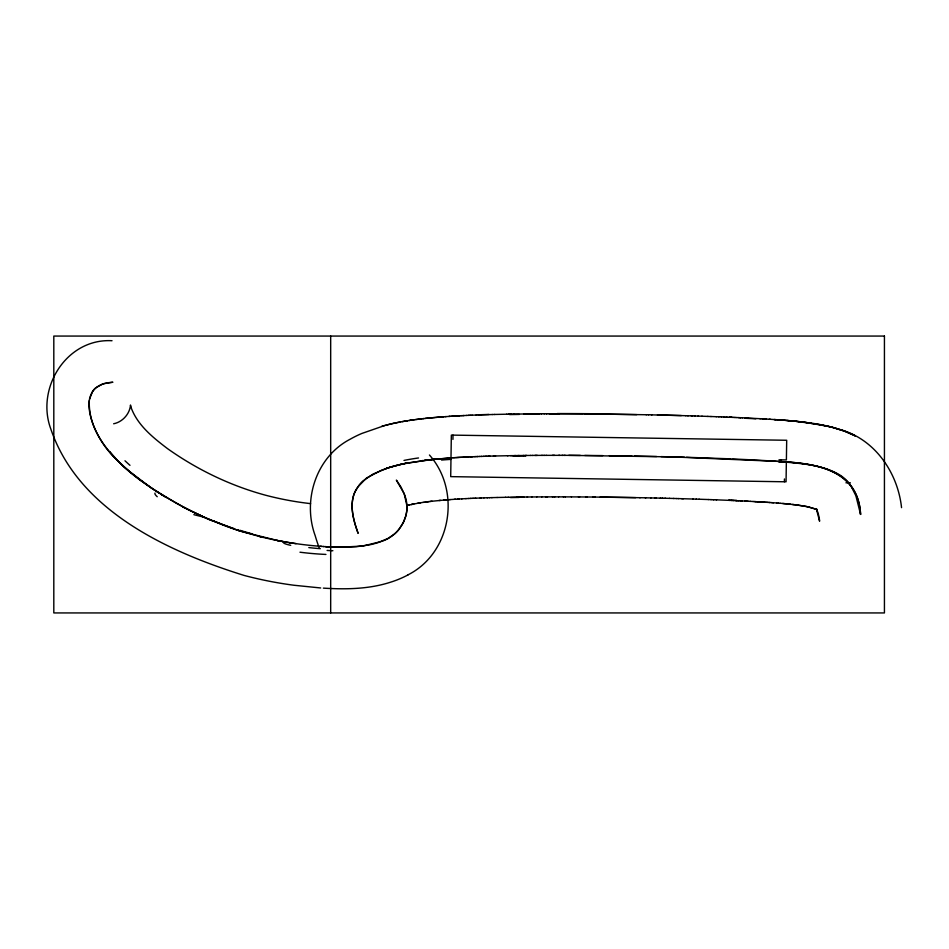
<?xml version="1.0" encoding="UTF-8"?>
<svg xmlns="http://www.w3.org/2000/svg" width="949" height="949" viewBox="0 0 949 949"><rect width="100%" height="100%" fill="white"/><g stroke="black" fill="none" stroke-linecap="round" stroke-linejoin="round"><path stroke-width="1.42" d="M452.934 439.423L452.993 435.128M781.086 462.056L781.122 459.838M784.384 481.772L784.432 478.96M384.891 425.46L361.783 433.479A114.971 114.971 0 0 0 350.252 439.162C316.124 456.825 302.257 500.218 315.163 535.604A172.659 172.659 0 0 0 319.172 547.727M89.289 400.514C87.913 436.623 118.459 464.025 145.067 483.634M89.526 399.114L92.682 391.237A17.817 17.817 0 0 1 95.541 387.963L103.014 383.764L112.884 382.245C69.23 384.63 95.315 439.968 113.833 456.588M357.263 487.75C348.639 500.669 352.459 517.098 357.18 530.716M357.595 487.228L366.516 478.023L381.118 470.419M408.106 574.786C451.333 553.042 461.285 490.811 429.446 455.01M381.605 470.229L386.848 468.296M381.534 541.381C398.948 535.936 410.988 516.434 405.757 498.51M408.639 462.673L395.223 465.698A128.625 128.625 0 0 0 387.702 467.999L373.123 474.014L362.803 481.06A34.022 34.022 0 0 0 359.042 485.2L355.092 491.653A30.083 30.083 0 0 0 353.028 497.537C350.359 509.637 354.119 521.997 358.129 533.362L357.417 531.381M381.095 541.547L363.064 545.995L340.679 547.241M385.484 468.782L389.944 467.264M387.192 468.177L401.166 464.203M390.3 467.145L405.543 463.266M381.652 426.374L382.554 426.113M383.467 425.852L384.404 425.591M384.82 425.484L390.051 424.156M385.863 425.199L391.249 423.871M407.726 505.343L406.872 505.568L406.907 508.391A33.144 33.144 0 0 1 405.792 516.007L403.289 522.614L398.651 529.803A34.14 34.14 0 0 1 394.428 534.062L387.88 538.51L378.283 542.52A87.937 87.937 0 0 1 369.493 544.868L356.314 546.743L341.486 547.241M408.236 505.212L406.872 505.568L404.167 493.634L396.362 480.111L400.988 487.051L404.63 494.868M407.868 505.307L417.845 503.219M408.378 505.176L409.292 504.951M391.166 423.895L394.096 423.23M391.735 423.764L393.503 423.361M401.403 464.156L428.841 459.802M411.214 504.512L411.842 504.382M394.001 423.254L395.413 422.946M411.89 504.37L412.934 504.144M395.33 422.969L399.932 422.056M395.958 422.839L399.244 422.186M413.147 504.109L413.835 503.966M405.935 463.195L434.31 459.245M399.826 422.068L403.705 421.368M402.044 421.664L404.499 421.237M417.762 503.231L420.727 502.745M404.274 421.273L405.306 421.095M405.033 421.142L406.599 420.893M418.663 503.077L419.802 502.899M405.804 421.012L409.885 420.371M406.943 420.834L407.773 420.704M420.68 502.756L423.147 502.377M409.043 420.502L410.739 420.253M410.312 420.312L412.507 419.992M411.178 420.182L414.333 419.743M423.1 502.389L423.871 502.282M424.12 502.246L425.318 502.08M413.408 419.873L416.22 419.494M425.116 502.104L426.148 501.962M425.804 502.009L427.382 501.807M415.638 419.565L421.795 418.806M416.706 419.422L418.177 419.244M422.127 460.609L422.791 460.514M427.204 501.819L428.948 501.606M427.691 501.76L431.107 501.345M418.687 419.173L420.217 418.995M424.12 460.348L450.692 457.916L430.205 459.66M429.861 501.499L430.455 501.428M420.739 418.936L425.638 418.379M430.917 501.369L432.092 501.238M422.863 418.687L423.966 418.568M431.7 501.274L444.061 500.064M425.271 418.426L427.952 418.141M426.208 418.319L440.585 417.014M428.545 418.082L430.36 417.904M430.976 417.845L432.222 417.726M434.998 459.186L437.074 458.984M439.019 500.514L440.514 500.372M113.643 423.764C122.421 422.08 129.811 413.942 130.511 405.009A11.518 11.518 0 0 0 130.986 407.097M432.851 417.667L434.784 417.501M437.762 458.925L440.526 458.687M435.437 417.441L436.765 417.323M443.824 500.087L445.591 499.945M437.442 417.263L438.818 417.157M444.417 500.04L446.196 499.898M439.506 417.097L446.077 416.611M446.042 499.909L447.264 499.803M447.062 499.826L448.343 499.72M441.629 416.931L443.824 416.765M448.094 499.743L449.138 499.66M448.889 499.684L450.206 499.589M449.98 499.601L454.512 499.293M445.401 416.658L449.79 416.362M450.301 457.94L453.1 457.762M448.853 416.421L450.17 416.326M454.346 499.304L455.544 499.221M449.992 416.338L451.605 416.243M452.91 457.774L454.5 457.667M455.437 499.233L457.952 499.067M451.427 416.255L455.805 415.994M454.203 457.691L455.9 457.584M452.436 416.184L454.144 416.089M455.603 457.608L460.49 457.323M457.821 499.079L459.186 498.996M456.493 457.548L459.435 457.382M459.091 498.996L462.009 498.83M455.65 415.994L462.068 415.65M456.671 415.935L458.509 415.84M461.688 498.854L466.042 498.616M459.091 415.804L460.123 415.745M460.111 457.347L461.594 457.264M461.522 457.264L462.922 457.193M462.744 457.204L464.322 457.121M461.653 415.674L463.978 415.555M463.931 457.145L465.722 457.05M465.817 498.628L468.913 498.474M463.005 415.603L466.837 415.425M465.224 457.074L467.133 456.979M466.588 457.015L468.545 456.92M468.676 498.486L470.645 498.391M466.671 415.425L468.83 415.33M467.999 456.943L474.31 456.671M470.431 498.403L472.199 498.32M468.403 415.354L470.455 415.259M469.957 456.849L472.768 456.73M472.092 498.332L473.99 498.249M469.838 415.282L472.175 415.188M473.848 498.249L475.746 498.178M471.89 415.199L476.256 415.021M474.18 456.671L476.042 456.599M475.591 498.178L480.265 498M475.579 456.611L477.81 456.528M476.137 415.033L478.343 414.95M476.991 456.564L479.814 456.457M480.147 498L481.167 497.964M478.166 414.962L480.609 414.867M479.672 456.457L481.606 456.398M480.894 497.976L484.014 497.869M480.17 414.891L492.306 414.523M481.226 456.41L484.037 456.315M483.895 497.869L487.454 497.751M483.634 456.327L485.651 456.255M485.449 456.267L486.861 456.22M486.695 456.232L488.865 456.161M487.145 497.762L489.589 497.691M489.684 456.137L493.907 456.018M488.272 456.184L489.992 456.125M489.542 497.691L492.068 497.62M491.724 497.632L497.169 497.49M112.029 340.727C66.596 338.152 35.552 388.153 50.831 429.043C78.53 510.538 167.7 551.583 244.095 575.426A398.544 398.544 0 0 0 294.036 585.26L320.679 587.965M492.14 414.523L494.761 414.464M493.385 456.042L495.592 455.983M494.571 414.464L506.754 414.203M495.319 455.983L507.988 455.722M497.039 497.49L505.687 497.3M505.532 497.312L508.261 497.252M506.73 414.203L514.061 414.084M507.466 455.734L511.369 455.662M508.201 497.252L519.222 497.086M510.752 455.674L519.245 455.556M513.741 414.096L535.07 413.871M514.216 455.627L516.007 455.591M517.857 455.567L523.741 455.508M519.139 497.086L523.089 497.039M524.904 455.496L526.778 455.473M523.077 455.508L530.633 455.437M527.561 497.003L522.958 497.051M527.169 497.003L531.95 496.956M534.667 413.871L541.571 413.835M534.999 455.401L537.253 455.39M530.503 455.437L532.757 455.425M532.626 455.425L542.247 455.366M531.535 496.968L536.849 496.932M536.612 496.932L541.926 496.896M343.811 547.241L345.056 547.241L338.081 547.193M544.145 413.823L546.778 413.823M541.132 413.835L544.299 413.823M544.014 455.366L546.363 455.354M541.76 455.366L544.287 455.366M545.533 496.885L547.49 496.885M541.618 496.908L545.972 496.885M546.458 413.823L559.139 413.811M546.256 455.354L559.768 455.342M547.004 496.885L553.018 496.873M552.472 455.342L554.513 455.342M845.939 482.804L850.375 482.804M554.536 496.873L558.664 496.873M552.425 496.873L554.892 496.873M558.712 413.811L582.864 413.894M562.022 455.342L565.201 455.354M558.688 455.342L562.994 455.342M563.386 496.873L565.39 496.885M558.57 496.873L563.469 496.873M564.275 455.342L580.337 455.413M565.106 496.885L571.476 496.896M571.381 496.896L578.665 496.932M568.783 455.354L672.402 456.884L776.436 461.333M579.531 496.944L585.889 496.979M578.427 496.932L579.685 496.944M584.762 455.437L602.662 455.603M586.921 496.991L593.113 497.039M585.557 496.979L587.194 496.991M343.075 547.253L335.246 547.122L339.872 547.229M593.694 413.978L646.376 414.749M594.916 497.062L640.172 497.703M592.698 497.039L595.331 497.062M609.4 455.686L632.034 456.018M778.999 459.814L786.389 459.921L786.697 440.265L451.344 435.105L450.704 476.635L786.057 481.795L786.353 462.139L778.975 462.021M634.276 456.054L656.601 456.505M339.078 547.217L337.559 547.182M646.139 414.737L648.618 414.796M645.261 497.81L651.014 497.928M639.697 497.691L645.854 497.822M651.465 414.855L685.913 415.709M648.44 414.784L651.951 414.867M650.729 497.917L655.154 498.011M661.038 456.611L684.466 457.216M660.302 498.13L662.639 498.189M655.664 498.023L660.611 498.142M654.549 498L656.186 498.035M664.964 498.249L669.626 498.367M662.236 498.178L665.439 498.261M673.482 498.462L676.578 498.545M669.472 498.355L673.92 498.474M681.75 498.688L683.375 498.735M678.155 498.593L682.39 498.711M676.471 498.545L678.452 498.593M336.61 547.158L333.324 547.051M691.299 415.876L692.663 415.911M687.693 415.769L691.572 415.876M685.664 415.709L688.203 415.781M686.471 457.276L731.038 458.865M683.268 498.735L693.28 499.032M698.001 416.077L702.094 416.22M694.834 415.982L698.511 416.101M692.355 415.899L694.965 415.982M692.877 499.02L696.329 499.138M701.94 416.208L707.954 416.409M699.069 499.221L708.393 499.542M696.186 499.127L699.199 499.221M707.74 416.409L711.169 416.528M333.882 547.075L334.629 547.098M716.293 416.718L710.765 416.516M710.967 499.637L713.814 499.743M708.203 499.542L711.121 499.637M718.784 416.801L721.62 416.919M716.187 416.706L718.962 416.813M716.222 499.826L729.627 500.372M716.566 499.85L713.197 499.72M726.151 417.097L727.041 417.133M723.814 417.002L726.246 417.097M721.335 416.908L723.921 417.002M730.398 417.275L731.679 417.323M730.92 417.287L726.59 417.109M734.668 417.453L736.899 417.548M732.818 417.37L735.226 417.477M731.216 417.299L733.186 417.394M732.581 458.936L754.313 459.98M731.596 500.455L732.26 500.491M729.271 500.36L731.738 500.467M332.494 547.015L326.456 546.707M738.512 417.619L740.09 417.69M736.851 417.548L738.986 417.643M736.294 500.669L733.316 500.538M732.011 500.479L733.613 500.55M742.367 417.797L745.938 417.963M740.386 417.702L742.438 417.797M739.686 417.679L740.861 417.726M738.488 500.775L740.683 500.87M737.041 500.704L739.069 500.799M735.795 500.645L737.444 500.728M747.088 418.023L760.517 418.723M745.784 417.963L747.824 418.058M741.928 500.93L745.155 501.096M740.588 500.87L742.272 500.953M745.985 501.131L747.065 501.191M744.882 501.084L748.109 501.238M329.184 546.861L335.258 547.122L325.187 546.636M750.291 501.357L747.99 501.238M753.079 501.499L750.125 501.345M755.321 460.028L764.004 460.526C802.783 462.958 858.003 462.483 860.577 514.417C858.133 470.49 816.923 463.183 781.015 461.7M755.024 501.606L755.89 501.653M754.04 501.558L755.44 501.63M753.008 501.499L754.348 501.57M328.318 546.814L326.622 546.719M762.023 418.806L763.269 418.877M762.367 418.829L759.793 418.687M757.255 501.736L759.674 501.879M756.341 501.689L757.658 501.76M755.772 501.653L756.507 501.689M764.206 418.936L765.689 419.019M763.115 418.877L764.503 418.948M759.461 501.867L760.908 501.95M757.99 501.772L758.726 501.819M769.437 419.244L766.329 419.055M765.274 418.995L766.472 419.067M762.45 502.033L763.043 502.068M760.801 501.938L763.435 502.092M769.319 419.244L770.446 419.304M764.064 502.14L765.309 502.211M763.34 502.092L764.206 502.151M326.148 546.695L323.241 546.505M323.384 588.131C345.756 589.507 368.746 589.21 390.288 582.283A99.752 99.752 0 0 0 408.141 574.833M770.232 419.292L774.408 419.565M766.543 502.294L768.263 502.401M765.06 502.199L767.231 502.341M767.99 502.389L769.414 502.484M775.167 419.612L776.733 419.719M774.372 419.565L775.535 419.636M774.016 419.541L774.787 419.588M769.734 502.496L771.62 502.626M769.248 502.472L770.125 502.531M777.421 419.766L775.321 419.624M323.68 546.541L320.24 546.292M777.8 419.79L778.548 419.849M777.207 419.755L778.821 419.861M772.7 502.697L773.352 502.745M772.794 502.709L771.525 502.626M778.915 419.873L779.948 419.944M773.221 502.745L776.673 502.994M780.837 420.016L781.727 420.075M777.504 461.404L782.557 461.795M321.747 546.399L318.698 546.173A371.474 371.474 0 0 1 277.986 540.622L242.73 531.843A311.628 311.628 0 0 1 223.596 525.272L202.932 516.636A376.362 376.362 0 0 1 176.158 503.136L151.52 488.094L128.625 470.846M782.878 420.158L779.675 419.921L786.685 420.466M783.471 420.205L784.372 420.277M782.605 420.146L783.589 420.217M778.299 503.124L776.602 502.982M784.325 420.277L785.048 420.324M778.18 503.112L780.066 503.255M785.143 420.336L789.283 420.68M787.67 420.537L786.84 420.478L789.378 420.692M782.901 461.819C802.629 463.8 823.625 464.785 840.85 475.615A37.533 37.533 0 0 1 851.158 486.232L855.879 495.758L860.577 514.417M780.22 503.267L783.091 503.516M788.204 420.585L797.101 421.403M788.963 420.656L794.918 421.19M782.688 503.48L783.411 503.539M790.078 420.751L790.873 420.822M783.293 503.528L784.076 503.599M791.656 420.882L792.427 420.953M783.945 503.587L786.211 503.8M784.467 503.634L796.092 504.892M793.198 421.024L793.957 421.095M794.704 421.166L820.517 424.654M786.709 503.848L790.802 504.263M796.187 421.32L807.041 422.542M797.635 421.463L802.498 421.997M792.368 504.441L793.103 504.524M793.21 504.536L798.311 505.188M310.596 503.646L304.973 502.946A315.578 315.578 0 0 1 265.459 495.188C230.382 485.686 197.119 469.625 167.498 448.616C152.919 437.525 137.225 424.986 130.95 407.121M803.162 422.068L803.827 422.151M804.479 422.222L829.651 426.599M796.555 504.951L805.843 506.41M808.275 422.708L809.497 422.874M810.102 422.957L811.87 423.218M798.453 505.2L806.567 506.552M296.064 543.647L289.706 542.686M813.032 423.384L815.82 423.823M289.836 542.709L279.54 540.918M816.354 423.918L832.878 427.43M281.865 541.345L281.07 541.203M279.374 540.883L277.084 540.444M278.674 540.752L277.891 540.598M806.092 506.458L807.279 506.695M277.618 540.539L269.943 538.961M822.961 425.128L825.749 425.71M806.804 506.6L808.584 506.98M807.516 506.742L816.223 509.269M268.899 538.724L260.145 536.671M826.294 425.828L834.42 427.845M808.868 507.039L815.915 509.139M263.193 537.419L262.351 537.217M261.912 537.11L259.326 536.47M830.067 426.706L843.519 430.763L855.274 435.923A94.058 94.058 0 0 0 850.363 433.551L846.022 431.712M259.468 536.505L237.404 530.147M833.364 427.548L845.429 431.487M834.8 427.952L839.082 429.245M238.092 530.372L211.568 520.432M839.77 429.458C874.848 439.007 897.766 472.578 901.55 507.644M212.244 520.716L207.143 518.522M816.14 509.233L817.231 509.779A3.547 3.547 0 0 1 816.342 508.83L819.604 521.203L819.367 519.815M816.27 509.293L816.923 509.601M203.738 517.003L205.506 517.798M203.869 517.063L201.627 516.042M202.683 516.529L188.59 509.732M191.532 511.214L190.097 510.503M189.812 510.36L185.802 508.308M188.353 509.613L187.072 508.961M186.55 508.7L165.043 496.695M183.465 507.086L182.564 506.612M166.312 497.466L163.394 495.698M164.758 496.529L161.864 494.761M163.133 495.544L158.922 492.922M161.745 494.69L160.5 493.919M159.479 493.278L157.297 491.89M158.697 492.78L145.636 484.049M155.292 490.586L155.434 490.692A87.32 1.542 35.1 0 0 156.882 491.606M154.046 489.779L152.955 489.055M152.706 488.889L141.709 481.202M122.658 465.496L120.416 463.361M119.965 462.922L121.875 464.761M119.882 462.851L117.901 460.882M120.226 463.183L116.288 459.209M117.546 460.514L113.987 456.754M115.6 458.486L110.238 452.495M110.001 452.21L109.764 451.926A164.213 164.213 0 0 0 130.428 472.27M816.354 508.889L816.401 508.984A16.762 6.299 -89.3 0 1 817.338 511.713M404.832 495.437L405.662 498.118M330.679 336.065L330.679 612.935M509.589 414.571A289.148 3.333 0.2 0 1 519.423 414.416M508.462 414.203A245.755 3.31 0.4 0 1 511.013 414.167M523.884 414.179A190.002 2.8 0.5 0 1 539.198 414.049M549.163 413.859A132.208 2.325 0.7 0 1 558.368 413.859M584.062 413.978A100.724 1.993 0.8 0 1 636.72 414.63M729.271 417.192A244.154 2.444 1.3 0 1 731.75 417.299M479.304 414.76A227.974 13.855 1.6 0 1 488.925 414.452M557.253 413.562A182.255 7.533 0.9 0 1 592.864 413.728M657.455 414.962A183.418 6.702 0.8 0 1 681.346 415.567M745.048 418.26A232.161 9.775 0.6 0 1 755.807 418.806M141.65 481.285A212.481 212.351 60.9 0 1 121.721 464.915M325.934 554.43A168.697 70.961 15.7 0 1 299.979 552.211M332.885 550.74A101.757 36.145 0.4 0 1 327.097 550.444M320.323 548.676A67.367 13.357 1.7 0 1 308.816 547.585M290.714 545.319A44.01 4.318 3.5 0 1 283.549 542.306M283.953 541.879A74.212 1.103 7.7 0 1 282.28 541.559M202.754 516.897A151.365 3.606 14.6 0 1 193.845 514.666M252.517 533.955A79.348 5.979 20 0 1 239.943 530.301M240.477 531.037A48.779 4.626 21 0 1 237.725 530.159M234.142 528.64A40.261 4.199 21.3 0 1 213.739 521.001M209.575 519.767A38.399 3.488 21.8 0 1 203.181 516.932M201.164 515.77A63.773 5.16 22.1 0 1 192.208 511.475M184.901 508.012A112.694 9.312 22 0 1 182.588 506.802M157.237 496.73A144.129 11.258 22.3 0 1 155.043 493.065M129.977 465.33A77.545 26.335 45.6 0 1 124.983 460.775M510.538 497.573A286.064 3.013 0.1 0 1 519.162 497.43M516.814 497.288A220.892 2.835 0.4 0 1 524.085 497.193M600.065 497.122A96.786 1.957 0.8 0 1 635.688 497.632M728.749 500.064A227.665 2.408 1.3 0 1 736.792 500.431M817.706 511.784A40.19 15.279 -88.9 0 1 819.485 519.672M403.989 460.431A95.469 29.953 -0.3 0 1 418.533 457.964M441.558 460.051A180.346 49.04 -1.7 0 1 451.06 459.352M512.923 456.101A283.158 3.12 0.2 0 1 525.414 455.923M884.432 336.065L53.808 336.065L53.808 612.935L884.432 612.935L884.432 336.065"/></g></svg>
